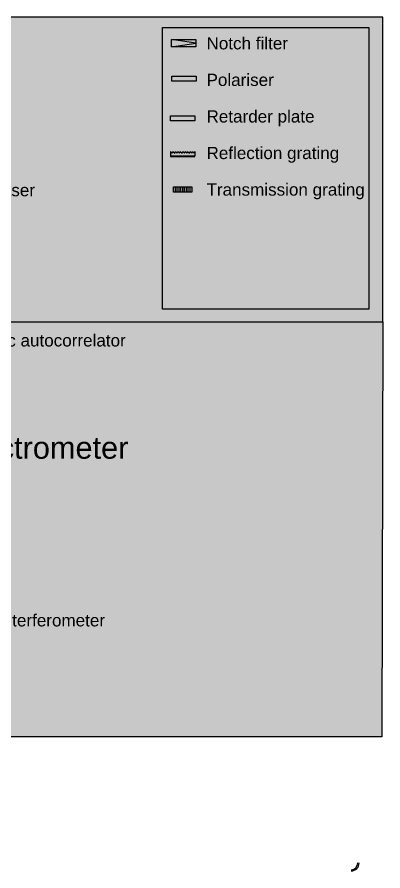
# Model space of a CAD drawing. Header units: millimetres. Extents: x -2208 to 2632, y -2461 to 1392.
# Drawn here: x 983 to 2632, y -2461 to 1392 of the extents above; entities that cross this region are included whole.
import ezdxf
from ezdxf.enums import TextEntityAlignment as Align

# ---------------------------------------------------------------- set-up
doc = ezdxf.new("R2010")
doc.units = ezdxf.units.MM
doc.layers.add('BlueLaser', color=5, linetype='Continuous', transparency=0.3)
doc.layers.add('Setup', color=255, linetype='Continuous', transparency=0.85)
for name, color, linetype in [('Elements', 255, 'Continuous'), ('Fiber', 154, 'Continuous'), ('Legend', 7, 'Continuous'), ('Text', 255, 'Continuous')]:
    doc.layers.add(name, color=color, linetype=linetype)
doc.styles.add('Label', font='arial.ttf', dxfattribs={"height": 50})
pattern_1 = [(0, (-8.3576, -258.449), (0, 7.6835), [5.588, -2.0955]), (90, (-8.3576, -258.449), (-7.6835, 5e-16), [5.588, -2.0955])]

# ---------------------------------------------------------------- blocks, each defined once
blk = doc.blocks.new('Notch')
h = blk.add_hatch(color=256)
h.dxf.hatch_style = 1
h.set_gradient(color1=(214, 214, 214), one_color=1, tint=1, name='CYLINDER')
h.paths.add_polyline_path([(-30, 100), (-30, -100), (0, -100)], flags=17)
h.paths.add_polyline_path([(30, 100), (-30, 100), (0, -100)])
h.paths.add_polyline_path([(30, 100), (0, -100), (30, -100)])
at = {"layer": 'Elements'}
for p, q in [((-30, 100), (0, -100)), ((0, -100), (30, 100))]:
    blk.add_line(p, q, dxfattribs=at)
blk.add_lwpolyline([(-30, 100), (30, 100), (30, -100), (-30, -100)], close=True, dxfattribs=at)
blk = doc.blocks.new('Polerizer')
at = {"layer": 'Elements', "true_color": 0x000000}
h = blk.add_hatch(color=18, dxfattribs=at)
h.dxf.hatch_style = 1
h.set_gradient(color1=(173, 173, 173), one_color=1, tint=1)
h.paths.add_polyline_path([(-100, 20), (-100, -20), (100, -20), (100, 20)])
at = {"layer": 'Elements'}
blk.add_lwpolyline([(-100, 20), (100, 20), (100, -20), (-100, -20)], close=True, dxfattribs=at)
blk = doc.blocks.new('HWP')
at = {"layer": 'Elements'}
h = blk.add_hatch(color=256, dxfattribs=at)
h.dxf.hatch_style = 1
h.set_gradient(color1=(254, 204, 102), name='CYLINDER')
h.paths.add_polyline_path([(-100, 20), (-100, -20), (100, -20), (100, 20)])
blk.add_lwpolyline([(-100, 20), (100, 20), (100, -20), (-100, -20)], close=True, dxfattribs=at)
blk = doc.blocks.new('Reflection_Grating')
h = blk.add_hatch(color=256)
h.dxf.hatch_style = 1
h.set_gradient(color1=(255, 0, 0), one_color=1, tint=1, name='CYLINDER')
h.paths.add_polyline_path([(-45, -15), (-60, 0), (-65, -15), (-80, 0), (-85, -15), (-100, 0), (-100, -35), (100, -35), (100, 0), (95, -15), (80, 0), (75, -15), (60, 0), (55, -15), (40, 0), (35, -15), (20, 0), (15, -15), (0, 0), (-5, -15), (-20, 0), (-25, -15), (-40, 0)])
at = {"true_color": 0x000000}
h = blk.add_hatch(color=18, dxfattribs=at)
h.dxf.hatch_style = 1
h.paths.add_polyline_path([(100, -41), (100, -35), (-100, -35), (-100, -41)])
for p, q in [((-100, -35), (-100, -41)), ((-100, -41), (100, -41)), ((100, -41), (100, -35))]:
    blk.add_line(p, q)
at = {"layer": 'Elements'}
for p, q in [((-100, 0), (-85, -15)), ((-100, 0), (-100, -35)), ((-85, -15), (-80, 0)), ((-80, 0), (-65, -15)), ((-65, -15), (-60, 0)), ((-60, 0), (-45, -15)), ((-45, -15), (-40, 0)), ((-40, 0), (-25, -15)), ((-25, -15), (-20, 0)), ((-20, 0), (-5, -15)), ((-5, -15), (0, 0)), ((0, 0), (15, -15)), ((15, -15), (20, 0)), ((20, 0), (35, -15)), ((35, -15), (40, 0)), ((40, 0), (55, -15)), ((55, -15), (60, 0)), ((60, 0), (75, -15)), ((75, -15), (80, 0)), ((80, 0), (95, -15)), ((95, -15), (100, 0)), ((100, 0), (100, -35)), ((-100, -35), (100, -35))]:
    blk.add_line(p, q, dxfattribs=at)
blk = doc.blocks.new('Transmission_Grating')
at = {"layer": 'Elements', "true_color": 0xffffff}
h = blk.add_hatch(color=7, dxfattribs=at)
h.dxf.hatch_style = 1
h.set_gradient(color1=(255, 0, 0), rotation=90, one_color=1, tint=1, name='CYLINDER')
h.paths.add_polyline_path([(-22.5, -75), (22.5, -75), (22.5, 75), (-22.5, 75)])
at = {"layer": 'Elements'}
for p, q in [((-22.5, 60), (22.5, 60)), ((-22.5, 45), (22.5, 45)), ((-22.5, 30), (22.5, 30)), ((-22.5, 15), (22.5, 15)), ((-22.5, 0), (22.5, 0)), ((-22.5, -15), (22.5, -15)), ((-22.5, -30), (22.5, -30)), ((-22.5, -45), (22.5, -45)), ((-22.5, -60), (22.5, -60))]:
    blk.add_line(p, q, dxfattribs=at)
blk.add_lwpolyline([(-22.5, 75), (22.5, 75), (22.5, -75), (-22.5, -75)], close=True, dxfattribs=at)

msp = doc.modelspace()

# ---------------------------------------------------------------- hatches: boundary and pattern name
at = {"layer": 'BlueLaser'}
h = msp.add_hatch(dxfattribs=at)
h.set_pattern_fill('ANGLE', color=256, scale=1.1)
h.set_pattern_definition(pattern_1)
h.paths.add_polyline_path([(1819.1, 219.1), (2213.4, 219.1), (2213.4, 325.8), (1819.1, 325.8)], flags=9)
h.paths.add_polyline_path([(1819.1, 386.8), (2321.1, 386.8), (2321.1, 493.6), (1819.1, 493.6)], flags=9)
h.paths.add_polyline_path([(1819.1, 551.8), (2567.8, 551.8), (2567.8, 658.6), (1819.1, 658.6)], flags=9)
h.paths.add_polyline_path([(1818.9, 716.6), (2452.9, 716.6), (2452.9, 824.8), (1818.9, 824.8)], flags=9)
h.paths.add_polyline_path([(1819.3, 883), (2341.4, 883), (2341.4, 988.4), (1819.3, 988.4)], flags=9)
h.paths.add_polyline_path([(1822.9, 1065.9), (2155.1, 1065.9), (2155.1, 1149.8), (1822.9, 1149.8)], flags=9)
h.paths.add_polyline_path([(1822.7, 1230.7), (2219.4, 1230.7), (2219.4, 1315.9), (1822.7, 1315.9)], flags=9)
h.paths.add_polyline_path([(-1975.7, 223), (-1397, 223), (-1397, 328.4), (-1975.7, 328.4)], flags=9)
h.paths.add_polyline_path([(-1972.1, 405.9), (-1777.5, 405.9), (-1777.5, 489.8), (-1972.1, 489.8)], flags=9)
h.paths.add_polyline_path([(-1975.7, 553), (-1491.1, 553), (-1491.1, 658.4), (-1975.7, 658.4)], flags=9)
h.paths.add_polyline_path([(-1975.7, 717.9), (-1286, 717.9), (-1286, 823.6), (-1975.7, 823.6)], flags=9)
h.paths.add_polyline_path([(-1975.7, 882.9), (-1277.4, 882.9), (-1277.4, 988.6), (-1975.7, 988.6)], flags=9)
h.paths.add_polyline_path([(-1975.7, 1048), (-1593.8, 1048), (-1593.8, 1153.4), (-1975.7, 1153.4)], flags=9)
h.paths.add_polyline_path([(-1972.1, 1230.9), (-1742.5, 1230.9), (-1742.5, 1314.8), (-1972.1, 1314.8)], flags=9)
h.paths.add_polyline_path([(397.8, 460.2), (1075.5, 460.2), (1075.5, 665.4), (397.8, 665.4)], flags=9)
h.paths.add_polyline_path([(-1065.4, 358.4), (-473.2, 358.4), (-473.2, 563.7), (-1065.4, 563.7)], flags=9)
h.paths.add_polyline_path([(196.1, 361.6), (331.3, 361.6), (331.3, 447), (196.1, 447)], flags=9)
h.paths.add_polyline_path([(-226.2, 1154.4), (660.5, 1154.4), (660.5, 1346.6), (-226.2, 1346.6)], flags=9)
h = msp.add_hatch(dxfattribs=at)
h.set_pattern_fill('ANGLE', color=256, scale=1.1)
h.set_pattern_definition(pattern_1)
h.paths.add_polyline_path([(1819.1, 219.1), (2213.4, 219.1), (2213.4, 325.8), (1819.1, 325.8)], flags=9)
h.paths.add_polyline_path([(1819.1, 386.8), (2321.1, 386.8), (2321.1, 493.6), (1819.1, 493.6)], flags=9)
h.paths.add_polyline_path([(1819.1, 551.8), (2567.8, 551.8), (2567.8, 658.6), (1819.1, 658.6)], flags=9)
h.paths.add_polyline_path([(1818.9, 716.6), (2452.9, 716.6), (2452.9, 824.8), (1818.9, 824.8)], flags=9)
h.paths.add_polyline_path([(1819.3, 883), (2341.4, 883), (2341.4, 988.4), (1819.3, 988.4)], flags=9)
h.paths.add_polyline_path([(1822.9, 1065.9), (2155.1, 1065.9), (2155.1, 1149.8), (1822.9, 1149.8)], flags=9)
h.paths.add_polyline_path([(1822.7, 1230.7), (2219.4, 1230.7), (2219.4, 1315.9), (1822.7, 1315.9)], flags=9)
h.paths.add_polyline_path([(-1975.7, 223), (-1397, 223), (-1397, 328.4), (-1975.7, 328.4)], flags=9)
h.paths.add_polyline_path([(-1972.1, 405.9), (-1777.5, 405.9), (-1777.5, 489.8), (-1972.1, 489.8)], flags=9)
h.paths.add_polyline_path([(-1975.7, 553), (-1491.1, 553), (-1491.1, 658.4), (-1975.7, 658.4)], flags=9)
h.paths.add_polyline_path([(-1975.7, 717.9), (-1286, 717.9), (-1286, 823.6), (-1975.7, 823.6)], flags=9)
h.paths.add_polyline_path([(-1975.7, 882.9), (-1277.4, 882.9), (-1277.4, 988.6), (-1975.7, 988.6)], flags=9)
h.paths.add_polyline_path([(-1975.7, 1048), (-1593.8, 1048), (-1593.8, 1153.4), (-1975.7, 1153.4)], flags=9)
h.paths.add_polyline_path([(-1972.1, 1230.9), (-1742.5, 1230.9), (-1742.5, 1314.8), (-1972.1, 1314.8)], flags=9)
h.paths.add_polyline_path([(397.8, 460.2), (1075.5, 460.2), (1075.5, 665.4), (397.8, 665.4)], flags=9)
h.paths.add_polyline_path([(-1065.4, 358.4), (-473.2, 358.4), (-473.2, 563.7), (-1065.4, 563.7)], flags=9)
h.paths.add_polyline_path([(196.1, 361.6), (331.3, 361.6), (331.3, 447), (196.1, 447)], flags=9)
h.paths.add_polyline_path([(-226.2, 1154.4), (660.5, 1154.4), (660.5, 1346.6), (-226.2, 1346.6)], flags=9)
at = {"layer": 'Legend', "true_color": 0xfefefe, "transparency": 33554559}
h = msp.add_hatch(color=7, dxfattribs=at)
h.dxf.hatch_style = 1
h.paths.add_polyline_path([(2568.4, 1344.8), (1638.9, 1344.8), (1638.9, 74.3), (2568.4, 74.3)])
at = {"layer": 'Setup'}
h = msp.add_hatch(color=253, dxfattribs=at)
h.dxf.hatch_style = 1
h.paths.add_polyline_path([(-2208.4, 1391.6), (-2208.4, 16.6), (2631.6, 16.6), (2631.6, 1391.6)])
h = msp.add_hatch(color=251, dxfattribs=at)
h.dxf.hatch_style = 1
h.paths.add_polyline_path([(2631.6, 16.6), (-365.9, 16.6), (-365.9, -1856.2), (2626.1, -1856.2)])

# ---------------------------------------------------------------- linework, layer by layer
at = {"layer": 'Fiber'}
for radius in [35.8, 30.2]:
    msp.add_arc((2488.6, -2425.4), radius, 270, 0, dxfattribs=at)
at = {"layer": 'Legend'}
msp.add_lwpolyline([(2568.4, 74.3), (1638.9, 74.3), (1638.9, 1344.8), (2568.4, 1344.8)], close=True, dxfattribs=at)
at = {"layer": 'Setup', "color": 7}
for points in [[(-2208.4, 16.6), (2631.6, 16.6), (2631.6, 1391.6), (-2208.4, 1391.6)], [(-365.9, 16.6), (2631.6, 16.6), (2626.1, -1856.2), (-365.9, -1856.2)]]:
    msp.add_lwpolyline(points, close=True, dxfattribs=at)

# ---------------------------------------------------------------- block references
at = {"layer": 'Legend', "xscale": 0.55, "yscale": 0.55, "zscale": 0.55, "rotation": 90}
for name, p in [('Notch', (1733.8, 1273.3)), ('Transmission_Grating', (1729.6, 613.3))]:
    msp.add_blockref(name, p, dxfattribs=at)
at = {"layer": 'Legend', "xscale": 0.55, "yscale": 0.55, "zscale": 0.55}
for name, p in [('Polerizer', (1735.1, 1113.8)), ('HWP', (1729.6, 935.1)), ('Reflection_Grating', (1729.6, 785.2))]:
    msp.add_blockref(name, p, dxfattribs=at)

# ---------------------------------------------------------------- texts
at = {"layer": 'Setup', "color": 7, "transparency": 33554687, "style": 'Label'}
msp.add_text('Spectrometer', height=99, dxfattribs=at).set_placement((1069.8, -601.2), align=Align.CENTER)
at = {"layer": 'Text', "style": 'Label'}
for s, p in [('Notch filter', (1836.9, 1245.8)), ('Polariser', (1836.9, 1080.8)), ('Retarder plate', (1836.9, 915.8)), ('Reflection grating', (1836.9, 750.8)), ('Transmission grating', (1836.9, 585.8))]:
    msp.add_text(s, height=55, dxfattribs=at).set_placement(p)
for s, p in [('Interferometric autocorrelator', (977.7, -94.8)), ('Fabry Perot interferometer', (929.3, -1357.9))]:
    msp.add_text(s, height=55, dxfattribs=at).set_placement(p, align=Align.CENTER)
at = {"layer": 'Text', "insert": (739.6, 638.1), "char_height": 55, "width": 653.459, "attachment_point": 2, "style": 'Label'}
msp.add_mtext('Pulsed Ti:Sa Laser 785 nm', dxfattribs=at)

doc.saveas('drawing.dxf')
